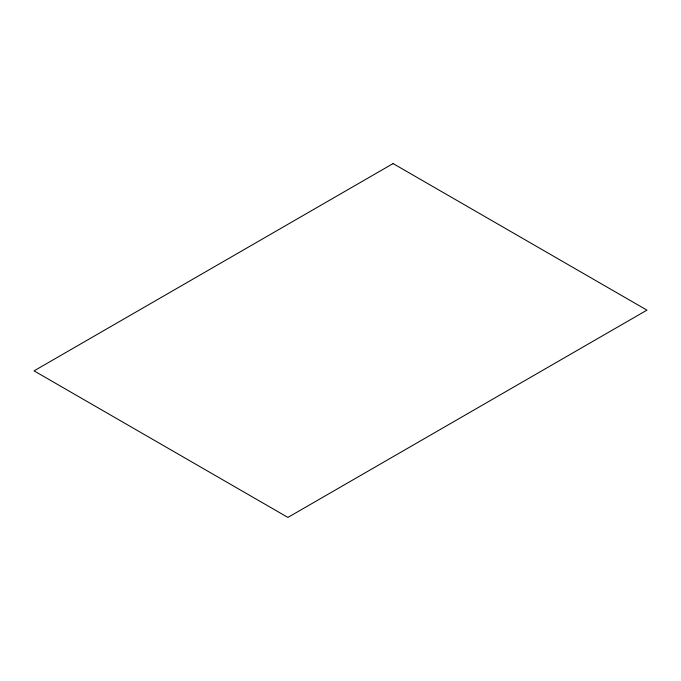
<?xml version="1.0" encoding="UTF-8"?>
<svg xmlns="http://www.w3.org/2000/svg" width="681" height="681" viewBox="0 0 681 681"><rect width="100%" height="100%" fill="white"/><g stroke="black" fill="none" stroke-linecap="round" stroke-linejoin="round"><path stroke-width="1.02" d="M393.09 163.576L34.05 370.864L287.91 517.424L646.95 310.136L393.09 163.576"/></g></svg>
